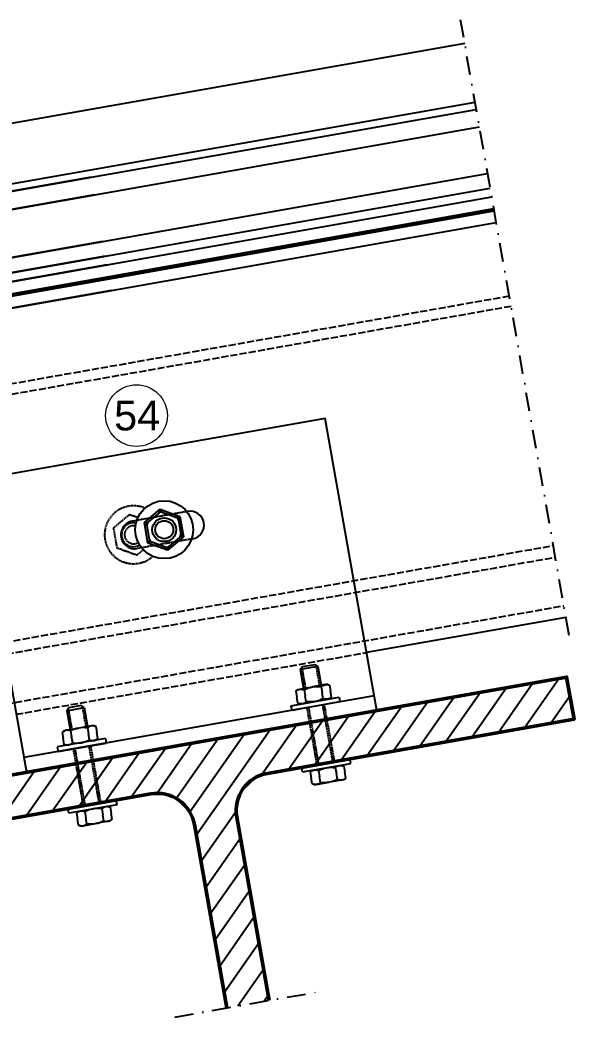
# Model space of a CAD drawing. Header units: millimetres. Extents: x 22319 to 27873, y 35287 to 39437.
# Drawn here: x 24102.4 to 24289.3, y 38250.2 to 38586.6 of the extents above; entities that cross this region are included whole.
import ezdxf
from ezdxf.enums import TextEntityAlignment as Align

# ---------------------------------------------------------------- set-up
doc = ezdxf.new("R2010")
doc.units = ezdxf.units.MM
doc.header["$LTSCALE"] = 0.5
for name, pattern in [('ACDINTGB', [9, 4, -1, 1, -1, 1, -1]), ('AM_DIN_F_W050', [6.25, 4.75, -1.5]), ('DASHDOT', [25.4, 12.7, -6.35, 0, -6.35]), ('DASHED', [0.75, 0.5, -0.25])]:
    doc.linetypes.add(name, pattern=pattern)
for name, color, linetype in [('1', 1, 'Continuous'), ('11', 1, 'DASHED'), ('PROFILE_PO', 2, 'Continuous')]:
    doc.layers.add(name, color=color, linetype=linetype)
for name, color, linetype, lineweight in [('AM_0', 7, 'Continuous', 30), ('AM_0N', 7, 'Continuous', 50), ('AM_3', 6, 'AM_DIN_F_W050', 25), ('AM_4', 3, 'Continuous', 25), ('AM_6', 2, 'Continuous', 20), ('AM_7', 4, 'DASHDOT', 25), ('AM_8', 1, 'Continuous', 25), ('PROFILE_X2', 2, 'ACDINTGB', 9), ('S_SILICON', 7, 'Continuous', 9)]:
    doc.layers.add(name, color=color, linetype=linetype, lineweight=lineweight)
doc.styles.add('Border', font='ARIAL.TTF')

# ---------------------------------------------------------------- blocks, each defined once
blk = doc.blocks.new('Glass 6-16-Contraflam Lite 44.2')
at = {"layer": 'AM_0'}
for points in [[(84.25505423948198, 32.80004999999801), (0, 32.80004999999801), (0, 38.80004999999801), (84.25505423948198, 38.80004999999801)], [(84.25505423948198, 11.79995000000054), (0, 11.79995000000054), (0, 16.79995000000054), (84.25505423948198, 16.79995000000054)], [(84.25505423948198, 0), (0, 0), (0, 8.799950000000536), (84.25505423948198, 8.799950000000536)]]:
    blk.add_lwpolyline(points, dxfattribs=at)
at = {"layer": 'AM_8'}
for p, q in [((0, 4.799950000000536), (84.25505423948198, 4.799950000000536)), ((0, 4.39994999999908), (84.25505423948198, 4.39994999999908)), ((0, 3.999949999997625), (84.25505423948198, 3.999949999997625))]:
    blk.add_line(p, q, dxfattribs=at)
for centre in [(8.60768384788389, 30.62921253328386), (9.669370896248438, 30.86891733977245), (10.95919309370947, 30.92906579800911), (11.47172377716197, 29.89243401171552), (7.542068813399965, 26.68008906635805), (7.59710336507851, 28.90487125205982), (7.667736545947264, 27.81888430726394), (8.076184905392438, 29.78277766164683), (8.580169273471256, 27.87133151430317), (8.580845816348301, 28.8449804709453), (8.602940010037855, 26.69652155687072), (9.224985828066565, 29.65810423784569), (9.37454009346402, 27.42307707200234), (9.472730572582805, 28.4201683947249), (9.578958496669657, 26.49944619029702), (10.30945030379371, 27.31479713025328), (10.49909698517513, 29.764212863789), (10.51461893726082, 28.80865435733722), (10.95919309370947, 26.63664327849983), (11.34850541424021, 27.74814522330416), (11.5373853452511, 28.75329869052075), (7.542068813399965, 25.71426759698079), (7.542068813399965, 24.71347478454118), (7.667736545947264, 23.83686238488735), (8.580169273471256, 23.88930959192658), (8.602940010037855, 25.73070008749346), (8.602940010037855, 24.72990727505385), (9.37454009346402, 23.44105514962575), (9.578958496669657, 25.53362472091976), (9.578958496669657, 24.53283190848015), (10.30945030379371, 23.33277520787669), (10.51984677458677, 24.38913014449645), (10.6255153174061, 25.67082180912257), (11.34850541424021, 23.7661233009203), (11.43352744146978, 25.05616419453872), (7.542068813399965, 22.73145286216459), (7.59710336507851, 21.03496602813539), (7.667736545947264, 19.94897908333951), (8.076184905392438, 21.91287243771512), (8.580169273471256, 20.00142629037146), (8.580845816348301, 20.97507524702087), (8.602940010037855, 22.74788535267726), (9.224985828066565, 21.78819901391398), (9.472730572582805, 20.55026317079319), (9.578958496669657, 22.55080998609628), (10.49909698517513, 21.89430763985729), (10.51461893726082, 20.93874913341278), (10.95919309370947, 22.68800707429909), (11.34850541424021, 19.87823999937245), (11.47172377716197, 22.02252878778381), (11.5373853452511, 20.88339346659632), (8.157827586015628, 18.99362284989911), (9.37454009346402, 19.55317184807791), (9.578958496669657, 18.66292668454844), (10.30945030379371, 19.44489190632157), (10.95919309370947, 18.71104324021871)]:
    blk.add_circle(centre, 0.4393685602240112, dxfattribs=at)
at = {"layer": 'PROFILE_X2', "linetype": 'Continuous'}
blk.add_lwpolyline([(12.5, 17.15002599999571, 0.414213562373095), (13, 17.65002599999571), (13, 31.95004400000471, 0.414213562373095), (12.5, 32.45004400000471), (7.832599418146856, 32.45004400000471, 0.2212339828140486), (7.450142336630961, 32.27211011246982), (6.117542918487743, 30.68963351970888, 0.1767798107320656), (6, 30.36756740724377), (6, 19.23250259275665, 0.1767798107320793), (6.117542918484105, 18.91043648029154), (7.450142336630961, 17.3279598875306, 0.2212339828140487), (7.832599418146856, 17.15002599999571)], format="xyb", close=True, dxfattribs=at)
blk.add_lwpolyline([(12, 18.15002599999571), (12, 31.45004400000471), (8.065218836291024, 31.45004400000471), (7, 30.18508481448953), (7, 19.41498518551089), (8.065218836294662, 18.15002599999571)], close=True, dxfattribs=at)
at = {"layer": 'S_SILICON', "linetype": 'Continuous'}
for centre, radius, start, end in [((-50.17100253149692, 24.80004999999801), 50.80481763588586, 350.9401915933207, 9.05980840667925), ((-26.50586874385408, 24.80004999999801), 28.26835861790447, 343.560548821095, 16.43945117890499), ((-25.11272946330064, 24.80004999999801), 28.26835861790447, 343.560548821095, 16.43945117890499), ((-23.71959018275084, 24.80004999999801), 28.26835861790447, 343.560548821095, 16.43945117890499), ((-22.32645090220103, 24.80004999999801), 28.26835861790447, 343.560548821095, 16.43945117890499), ((-20.93331162159302, 24.80005000000529), 28.26835861784836, 13.18916975009523, 16.43945117890499), ((-20.93331162159302, 24.80004999999801), 28.26835861784836, 343.560548821095, 346.8107813933117), ((-1.104350487039483, 10.29994999997871), 1.862683547508502, 306.3617510193578, 53.63824898047437), ((4.895649512956879, 10.29994999996416), 1.862683547508502, 306.3617510193578, 53.63824898047437)]:
    blk.add_arc(centre, radius, start, end, dxfattribs=at)
blk = doc.blocks.new('Screw_1')
at = {"layer": '1'}
for p, q in [((-2.150000095367432, 33.39999997615814), (-3, 32.54999959468842)), ((-3, 32.54999959468842), (-3, 26.0831502264773)), ((-3, 32.54999959468842), (3, 32.54999959468842)), ((2.150000095367432, 33.39999997615814), (-2.150000095367432, 33.39999997615814)), ((3, 32.54999959468842), (2.150000095367432, 33.39999997615814)), ((3, 32.54999959468842), (3, 26.0831502264773)), ((-5, 26.0831502264773), (-5.775000095367432, 25.63570388019434)), ((-5.775000095367432, 25.63570388019434), (-5.775000095367432, 23.5831502264773)), ((-5.775000095367432, 21.53059681117884), (-5.775000095367432, 23.5831502264773)), ((-5, 26.0831502264773), (0, 26.0831502264773)), ((-2.887500047683716, 25.63570388019434), (-2.887500047683716, 23.5831502264773)), ((-2.887500047683716, 21.53059681117884), (-2.887500047683716, 23.5831502264773)), ((5, 26.0831502264773), (0, 26.0831502264773)), ((2.887500047683716, 25.63570388019434), (2.887500047683716, 23.5831502264773)), ((2.887500047683716, 21.53059681117884), (2.887500047683716, 23.5831502264773)), ((5, 26.0831502264773), (5.775000095367432, 25.63570388019434)), ((5.775000095367432, 25.63570388019434), (5.775000095367432, 23.5831502264773)), ((5.775000095367432, 21.53059681117884), (5.775000095367432, 23.5831502264773)), ((-8.25, 21.08315034568659), (-8.25, 19.48315032184473)), ((8.25, 21.08315034568659), (-8.25, 21.08315034568659)), ((-5, 21.08315034568659), (-5.775000095367432, 21.53059681117884)), ((5, 21.08315034568659), (5.775000095367432, 21.53059681117884)), ((8.25, 21.08315034568659), (8.25, 19.48315032184473)), ((-8.25, 19.48315032184473), (8.25, 19.48315032184473)), ((-8.25, -1.600000023841858), (-8.25, 0)), ((-8.25, 0), (8.25, 0)), ((8.25, -1.600000023841858), (8.25, 0)), ((8.25, -1.600000023841858), (-8.25, -1.600000023841858)), ((-5, -1.600000023841858), (-5.775000095367432, -2.047446489334106)), ((-5.775000095367432, -2.047446489334106), (-5.775000095367432, -4.099999904632568)), ((-2.887500047683716, -2.047446489334106), (-2.887500047683716, -4.099999904632568)), ((2.887500047683716, -2.047446489334106), (2.887500047683716, -4.099999904632568)), ((5, -1.600000023841858), (5.775000095367432, -2.047446489334106)), ((5.775000095367432, -2.047446489334106), (5.775000095367432, -4.099999904632568)), ((-5.775000095367432, -6.152553558349609), (-5.775000095367432, -4.099999904632568)), ((-5, -6.599999904632568), (-5.775000095367432, -6.152553558349609)), ((-5, -6.599999904632568), (0, -6.599999904632568)), ((-2.887500047683716, -6.152553558349609), (-2.887500047683716, -4.099999904632568)), ((5, -6.599999904632568), (0, -6.599999904632568)), ((2.887500047683716, -6.152553558349609), (2.887500047683716, -4.099999904632568)), ((5, -6.599999904632568), (5.775000095367432, -6.152553558349609)), ((5.775000095367432, -6.152553558349609), (5.775000095367432, -4.099999904632568))]:
    blk.add_line(p, q, dxfattribs=at)
for centre, radius, start, end in [((-4.331250190734863, 23.53019412219874), 2.552956104278564, 55.56154052454915, 124.4384694934638), ((5.857145879417658e-10, 16.54249532878748), 9.540655136108398, 72.38303969557032, 107.616968614891), ((4.331250190734863, 23.53019412219874), 2.552956104278564, 55.56154052454915, 124.4384694934638), ((-4.331250190734863, 23.63610633075587), 2.552956104278564, 235.5615355155427, 304.4384745024703), ((0, 30.62380488574854), 9.540655136108398, 252.3830346864623, 287.6169753314292), ((4.331250190734863, 23.63610633075587), 2.552956104278564, 235.5615355155427, 304.4384745024703), ((-4.331250190734863, -4.152956008911133), 2.552956104278564, 55.56152549770158, 124.4384644842854), ((0, -11.14065456390381), 9.540655136108398, 72.38302466857083, 107.6169653135378), ((4.331250190734863, -4.152956008911133), 2.552956104278564, 55.56152549770158, 124.4384644842854), ((-4.331250190734863, -4.047043800354004), 2.552956104278564, 235.5615305065361, 304.4384594754508), ((5.857145879417658e-10, 2.940654993057251), 9.540655136108398, 252.3830313849828, 287.6169603044297), ((4.331250190734863, -4.047043800354004), 2.552956104278564, 235.5615305065361, 304.4384594754508)]:
    blk.add_arc(centre, radius, start, end, dxfattribs=at)
at = {"layer": '11', "ltscale": 0.3}
for p, q in [((-2.38700008392334, 33.16299951076508), (-2.38700008392334, 26.0831502264773)), ((2.38700008392334, 33.16299951076508), (2.38700008392334, 26.0831502264773)), ((-3, -7.275957614183426e-12), (-3, 19.48315032184473)), ((-2.38700008392334, -7.275957614183426e-12), (-2.38700008392334, 19.48315032184473)), ((2.38700008392334, -7.275957614183426e-12), (2.38700008392334, 19.48315032184473)), ((3, -7.275957614183426e-12), (3, 19.48315032184473))]:
    blk.add_line(p, q, dxfattribs=at)

msp = doc.modelspace()

# ---------------------------------------------------------------- hatches: boundary and pattern name
at = {"layer": 'AM_8'}
h = msp.add_hatch(dxfattribs=at)
h.set_pattern_fill('ANSI31', color=256, scale=2, angle=10, style=0)
h.set_pattern_definition([(54.99999999999999, (7123.658849636042, -3579.999112118559), (-5.201615481235097, 3.642210370829143), [])])
h.paths.add_polyline_path([(24121.31019820552, 38335.76048164664), (24040.55596245852, 38321.52133107795), (24043.07093511878, 38307.25821235295), (24123.82517086578, 38321.49736292164)])
h.paths.add_polyline_path([(24200.0948184465, 38349.65233586), (24127.21904472359, 38336.80237071263), (24129.73401738385, 38322.53925198766), (24134.90425808717, 38323.4509049204), (24146.50185162457, 38325.49587357233, -0.4142135623730951), (24161.25121954167, 38315.16825497293), (24172.15645527772, 38253.32158980448), (24186.41957400271, 38255.83656246474), (24175.51433826667, 38317.6832276332, -0.4142135623730951), (24185.84195686606, 38332.43259555031), (24202.60979110677, 38335.38921713499)])
h.paths.add_polyline_path([(24286.75790071157, 38364.93337549469), (24206.00366496458, 38350.694224926), (24208.51863762484, 38336.431106201), (24213.68887832815, 38337.34275913375), (24289.27287337184, 38350.67025676969)])
h.paths.add_polyline_path([(24121.91388527547, 38335.86692796498), (24121.31019820552, 38335.76048164665), (24123.82517086578, 38321.49736292165), (24124.42885793574, 38321.60380923998)])
h.paths.add_polyline_path([(24126.61535765365, 38336.69592439431), (24121.91388527547, 38335.86692796498), (24124.42885793574, 38321.60380923998), (24129.13033031391, 38322.43280566931)])
h.paths.add_polyline_path([(24127.21904472359, 38336.80237071265), (24126.61535765364, 38336.69592439431), (24129.13033031391, 38322.43280566931), (24129.73401738386, 38322.53925198764)])
h.paths.add_polyline_path([(24200.69850551645, 38349.75878217833), (24200.0948184465, 38349.65233586), (24202.60979110677, 38335.389217135), (24203.21347817672, 38335.49566345334)])
h.paths.add_polyline_path([(24205.39997789462, 38350.58777860766), (24200.69850551645, 38349.75878217833), (24203.21347817672, 38335.49566345334), (24207.91495055489, 38336.32465988267)])
h.paths.add_polyline_path([(24206.00366496458, 38350.694224926), (24205.39997789462, 38350.58777860766), (24207.91495055489, 38336.32465988267), (24208.51863762484, 38336.43110620099)])

# ---------------------------------------------------------------- linework, layer by layer
for p, q in [((24126.57453361869, 38533.52414000771), (24256.31796285168, 38556.40140715112)), ((24127.6164226847, 38527.61529348962), (24257.35985191768, 38550.49256063303)), ((24130.39481089218, 38511.85827096066), (24260.13824012517, 38534.73553810408)), ((24131.26305178052, 38506.9342321956), (24261.00648101351, 38529.81149933901)), ((24131.78399631352, 38503.97980893656), (24261.52742554651, 38526.85707607997)), ((24133.31209159458, 38495.31354995044), (24263.05552082757, 38518.19081709386))]:
    msp.add_line(p, q)
at = {"layer": '1'}
for p, q in [((24144.36203496818, 38416.99715845181), (24149.72786680038, 38421.49962662839)), ((24149.72786680038, 38421.49962662839), (24156.31003453723, 38419.10391403751)), ((24145.69361306739, 38417.18182808009), (24149.3342054293, 38420.23664823954)), ((24150.55859230547, 38420.45254077247), (24155.02444034859, 38418.82710538195)), ((24155.82360220469, 38417.87470150959), (24156.64885788582, 38413.19444595958)), ((24156.31003453723, 38419.10391403751), (24157.52637044174, 38412.20573327004)), ((24159.01123773568, 38420.78164265381), (24158.69717857036, 38420.72626554943)), ((24141.81138581406, 38417.74884469584), (24140.30351749332, 38417.48296682755)), ((24145.5783708727, 38410.09897768434), (24144.36203496818, 38416.99715845181)), ((24146.09364372844, 38411.33327612476), (24145.26838804731, 38416.01353167477)), ((24157.52637044174, 38412.20573327004), (24152.16053860953, 38407.70326509348)), ((24156.22363286575, 38412.02614955429), (24152.58304050383, 38408.97132939481)), ((24160.63848698082, 38411.55305359395), (24160.32442781549, 38411.49767648957)), ((24143.43863505919, 38408.52025563598), (24141.93076673844, 38408.25437776768)), ((24152.16053860953, 38407.70326509348), (24145.5783708727, 38410.09897768434)), ((24151.35865362766, 38408.75543686187), (24146.89280558454, 38410.3808722524))]:
    msp.add_line(p, q, dxfattribs=at)
for radius in [9.769977329681145, 4.023763895240831, 3.033465459597232]:
    msp.add_circle((24151.06790681477, 38414.6232605927), radius, dxfattribs=at)
for centre, radius, start, end in [((24148.14906241295, 38421.31723255625), 1.589305159919447, 317.7124081025788, 6.589978818047101), ((24151.27384002599, 38421.86821539253), 1.589305159919447, 193.4100295176857, 242.2876002336532), ((24150.1333672854, 38419.28424436718), 1.243275033260903, 70.00000416830167, 130.0000041681069), ((24155.36267444355, 38420.38000170858), 1.589305159919447, 257.7124081025389, 306.5899788184615), ((24154.59921532852, 38417.65880897666), 1.243275033260903, 10.0000041679919, 70.00000416830167), ((24157.40222838333, 38417.94935633265), 1.589305159919447, 133.4100295175401, 182.2876002332763), ((24159.82486235824, 38416.16734812388), 4.685477460773955, 280.0000000000035, 100.0000000000035), ((24141.11714211588, 38412.86867229761), 4.685477460773955, 100.0000000000035, 280.0000000000035), ((24144.81581434767, 38418.52030492083), 1.589305159919447, 253.4100295179254, 302.2876002334219), ((24143.7305906744, 38415.53867670862), 1.589305159919447, 17.71240810259038, 66.58997881831658), ((24146.49277492348, 38416.2294242077), 1.243275033260903, 130.0000041682346, 190.0000041679919), ((24144.48617702659, 38411.25353538922), 1.589305159919447, 313.41002951754, 2.287600233276316), ((24147.31803060463, 38411.54916865769), 1.243275033260903, 190.0000041679919, 250.0000041683017), ((24155.42447100964, 38412.97855342664), 1.243275033260903, 310.0000041682346, 10.0000041679919), ((24157.07259106224, 38410.68258680102), 1.589305159919447, 73.41002951792537, 122.2876002334219), ((24158.1578147355, 38413.66421501323), 1.589305159919447, 197.7124081025903, 246.5899788183166), ((24146.52573096637, 38408.82289001326), 1.589305159919447, 77.71240810253883, 126.5899788184615), ((24151.78387864774, 38409.92373326717), 1.243275033260903, 250.0000041683017, 310.0000041681069), ((24150.65752532688, 38407.45271459685), 1.589305159919447, 13.41002951768573, 62.28760023365319), ((24153.78230293993, 38408.00369743313), 1.589305159919447, 137.7124081025788, 186.5899788180471)]:
    msp.add_arc(centre, radius, start, end, dxfattribs=at)
at = {"layer": '11'}
for p, q in [((24134.00521442643, 38415.28688826886), (24139.37104625864, 38419.78935644543)), ((24139.37104625864, 38419.78935644543), (24142.2143487796, 38418.75447919503)), ((24158.69717857036, 38420.72626554943), (24141.81138581406, 38417.74884469584)), ((24135.22155033095, 38408.38870750138), (24134.00521442643, 38415.28688826886)), ((24160.32442781549, 38411.49767648957), (24143.43863505919, 38408.52025563598)), ((24141.80371806779, 38405.99299491052), (24135.22155033095, 38408.38870750138)), ((24144.02240990274, 38407.85469868599), (24141.80371806779, 38405.99299491052))]:
    msp.add_line(p, q, dxfattribs=at)
for radius, start, end in [(9.769977329681145, 66.8829000049365, 311.8708933421004), (4.023763895240831, 77.9012606089851, 300.8525327385186), (3.033465459597232, 77.29792757949294, 301.4558657678616)]:
    msp.add_arc((24140.71108627302, 38412.91299040976), radius, start, end, dxfattribs=at)
at = {"layer": 'AM_0N'}
msp.add_lwpolyline([(24172.15645527772, 38253.32158980448), (24161.25121954167, 38315.16825497293, 0.4142135623730951), (24146.50185162457, 38325.49587357233), (24043.07093511879, 38307.25821235295), (24040.55596245852, 38321.52133107795), (24286.75790071157, 38364.93337549469), (24289.27287337184, 38350.67025676968), (24185.84195686606, 38332.43259555031, 0.4142135623730951), (24175.51433826667, 38317.6832276332), (24186.41957400271, 38255.83656246475)], format="xyb", dxfattribs=at)
at = {"layer": 'AM_3'}
for p, q in [((24267.43144755668, 38493.37370339111), (24069.48511874548, 38458.47042488943)), ((24268.03921617853, 38489.92687625551), (24070.09288736732, 38455.02359775383)), ((23964.90174083917, 38353.31212097585), (24282.26100192945, 38409.27112128381)), ((23965.59633354983, 38349.37288996381), (24282.95559464012, 38405.33189027176)), ((23968.47889329911, 38333.0250812638), (24285.83815438939, 38388.98408157175)), ((24101.12037409455, 38352.35164664165), (24219.30138106707, 38373.19014677821))]:
    msp.add_line(p, q, dxfattribs=at)
at = {"layer": 'AM_4'}
msp.add_line((24221.87919418297, 38358.57064211965), (24103.69818721045, 38337.73214198311), dxfattribs=at)
msp.add_lwpolyline([(24222.7474350713, 38353.64660335459), (24205.3830250367, 38452.12506629221), (24087.20201806418, 38431.28656615565), (24104.56642809878, 38332.80810321805)], close=True, dxfattribs=at)
at = {"layer": 'AM_6'}
msp.add_circle((24141.71635318957, 38453.11236853894), 10.4, dxfattribs=at)
at = {"layer": 'AM_7'}
for p, q in [((24287.61070990282, 38378.93141971413), (24251.00050183439, 38586.558227145)), ((24154.66782081491, 38250.23787169295), (24203.90820846552, 38258.92028057629))]:
    msp.add_line(p, q, dxfattribs=at)
at = {"layer": 'AM_8'}
for p, q in [((24132.47858902418, 38500.0405779245), (24262.22201825718, 38522.91784506792)), ((24132.54804829525, 38499.6466548233), (24262.29147752824, 38522.52392196672)), ((24132.61750756632, 38499.2527317221), (24262.36093679931, 38522.12999886552))]:
    msp.add_line(p, q, dxfattribs=at)
at = {"layer": 'PROFILE_PO'}
for p, q in [((24252.41087451297, 38578.55960621408), (23935.05161342269, 38522.60060590618)), ((24058.42990270069, 38524.04696951615), (24255.88384240752, 38558.86342653365)), ((24286.52782306129, 38385.04398231882), (24219.30138106707, 38373.19014677821))]:
    msp.add_line(p, q, dxfattribs=at)

# ---------------------------------------------------------------- block references
for name, p, rotation in [('Glass 6-16-Contraflam Lite 44.2', (24050.33706094907, 38480.68281332254), 10.000000000005), ('Screw_1', (24126.77959412482, 38322.01830745465), 10.00000000000396)]:
    msp.add_blockref(name, p, dxfattribs=dict(rotation=rotation))
at = {"xscale": -1, "rotation": 10.00000000000404}
msp.add_blockref('Screw_1', (24205.5642143658, 38335.91016166801), dxfattribs=at)

# ---------------------------------------------------------------- texts
at = {"layer": 'AM_6', "style": 'Border'}
msp.add_text('54', height=9.999999999999996, dxfattribs=at).set_placement((24141.927812944, 38453.11236853893), align=Align.MIDDLE_CENTER)

doc.saveas('drawing.dxf')
